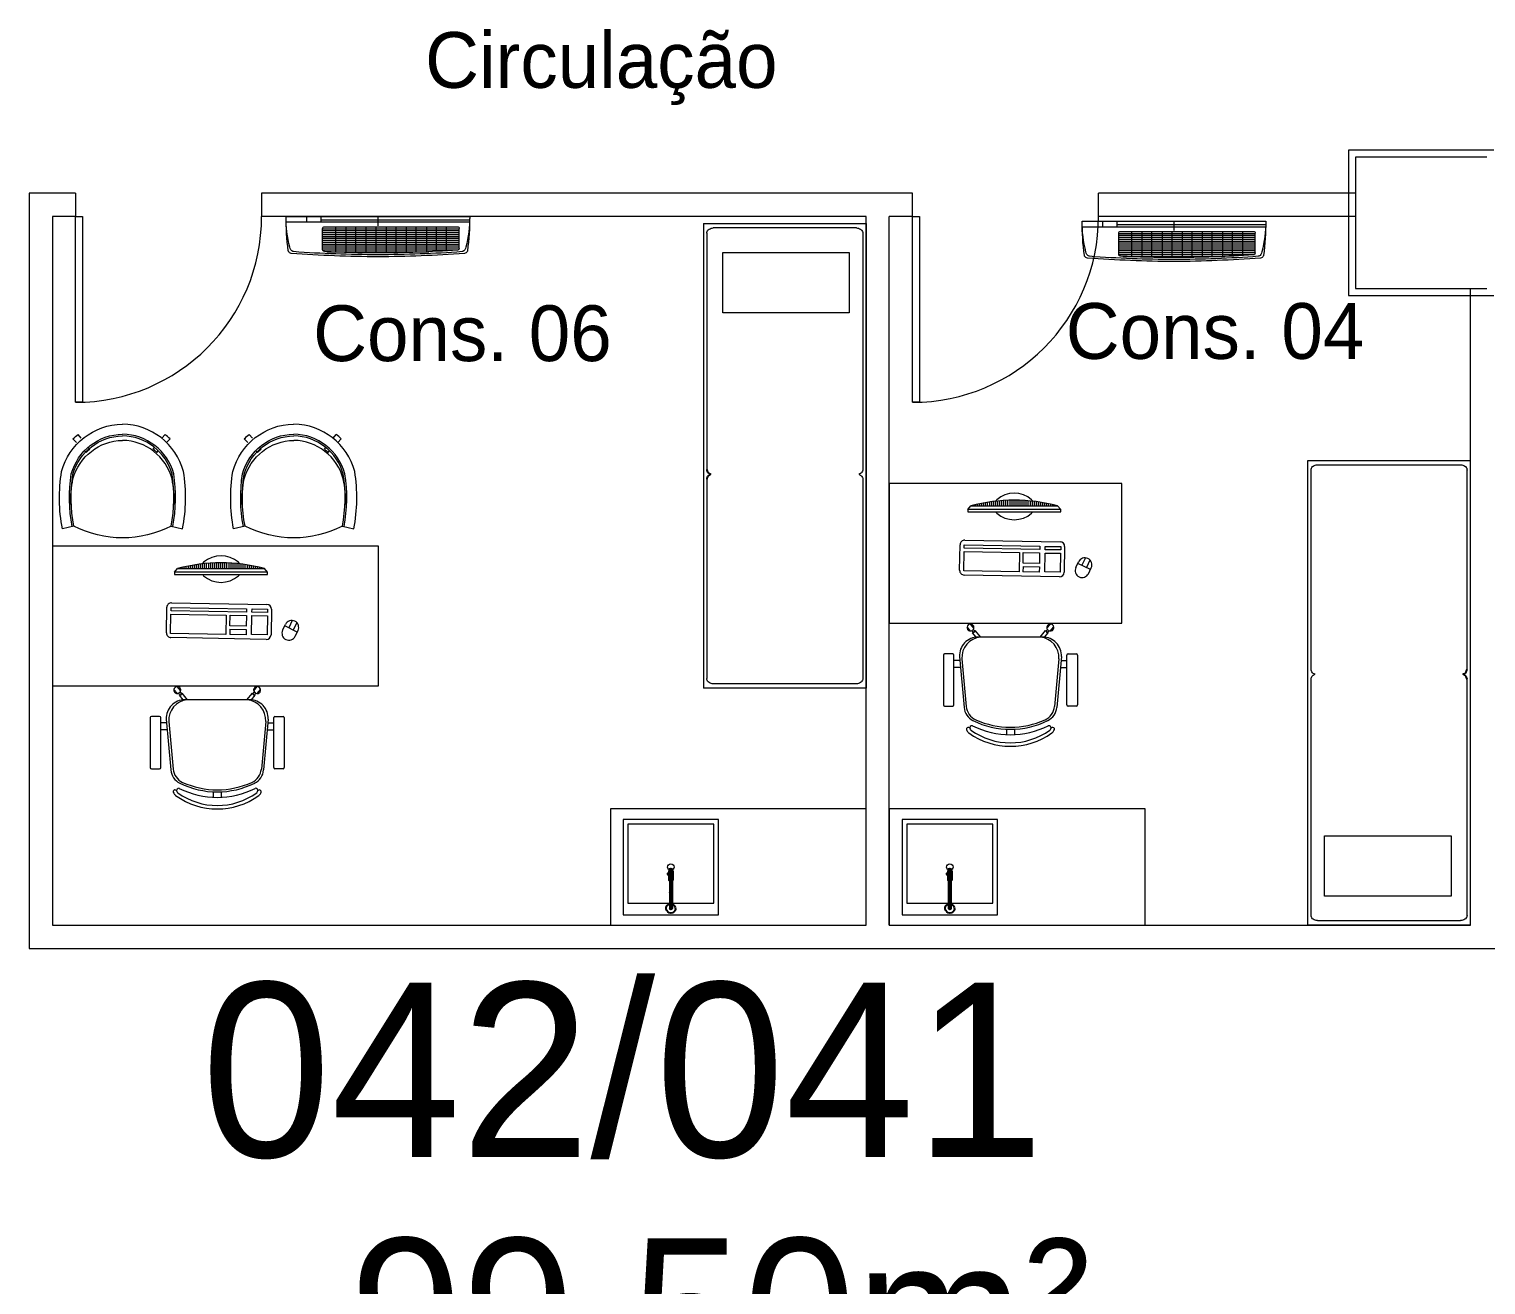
# Model space of a CAD drawing. Header units: metres. Extents: x 2999 to 3109, y 1752 to 1796.
# Drawn here: x 3009.21 to 3015.48, y 1763.57 to 1768.97 of the extents above; entities that cross this region are included whole.
import ezdxf

# ---------------------------------------------------------------- set-up
doc = ezdxf.new("R2010")
doc.units = ezdxf.units.M
doc.layers.add('Lay Out', color=31, linetype='Continuous')
doc.layers.add('PAREDES', color=7, linetype='Continuous')
doc.styles.add('PADRAO MK', font='')
doc.styles.get('PADRAO MK').set_extended_font_data('AvantGarde Bk BT')

# ---------------------------------------------------------------- blocks, each defined once
blk = doc.blocks.new('A$C4E226C7C')
at = {"layer": 'Lay Out'}
for p, q in [((0, 0), (0.004, 0.0004)), ((0.004, 0.0004), (0.0078, 0.0017)), ((0.0078, 0.0017), (0.0114, 0.0037)), ((0.0114, 0.0037), (0.0147, 0.0065)), ((0.0147, 0.0065), (0.0175, 0.0099)), ((0.0175, 0.0099), (0.0198, 0.0138)), ((0.0198, 0.0138), (0.0213, 0.0178)), ((0.0213, 0.0178), (0.0228, 0.0138)), ((0.0228, 0.0138), (0.0251, 0.0099)), ((0.0251, 0.0099), (0.0279, 0.0065)), ((0.0279, 0.0065), (0.0311, 0.0037)), ((0.0311, 0.0037), (0.0347, 0.0017)), ((0.0347, 0.0017), (0.0385, 0.0004)), ((0.0385, 0.0004), (0.0424, 0))]:
    blk.add_line(p, q, dxfattribs=at)
blk = doc.blocks.new('torneira 00')
at = {"layer": 'Lay Out'}
for p, q in [((-0.0049, -0.1393), (-0.0049, -0.0199)), ((-0.0033, -0.1387), (-0.0033, -0.0163)), ((0, -0.1381), (0, -0.0149)), ((0.0037, -0.1386), (0.0037, -0.0165)), ((0.0051, -0.1391), (0.0051, -0.0199)), ((-0.0018, -0.1501), (-0.0136, -0.1708)), ((0, -0.151), (-0.0118, -0.1717)), ((-0.0086, -0.1621), (-0.0086, -0.1418)), ((-0.0086, -0.1814), (-0.0086, -0.1661)), ((-0.0074, -0.1823), (-0.0074, -0.1426)), ((-0.0057, -0.1834), (-0.0057, -0.19)), ((-0.0048, -0.1838), (-0.0048, -0.1438)), ((-0.0001, -0.1848), (-0.0001, -0.1446)), ((0.0046, -0.1839), (0.0046, -0.1437)), ((0.0058, -0.1834), (0.0058, -0.19)), ((0.0074, -0.1825), (0.0074, -0.1423)), ((0.0086, -0.1816), (0.0086, -0.1414))]:
    blk.add_line(p, q, dxfattribs=at)
for centre, radius, start, end in [((0, -0.0199), 0.0199, 284.60964, 255.53827), ((0.0001, -0.0199), 0.005, 0.24437, 179.71475), ((0.0001, -0.0897), 0.005, 0.24437, 179.71475), ((-0.0125, -0.1709), 0.00109, 176.63806, 310.29172), ((-0.0012, -0.1512), 0.00127, 11.35673, 115.57305), ((0, -0.1796), 0.0119, 241.15364, 298.84636)]:
    blk.add_arc(centre, radius, start, end, dxfattribs=at)
at = {"layer": 'Lay Out', "ltscale": 0.6}
for centre, radius, start, end in [((0.0002, -0.1507), 0.0126, 48.09351, 134.61126), ((-0.0002, -0.1308), 0.0138, 232.82607, 309.8787), ((0.0001, -0.1719), 0.0128, 227.24915, 311.41934)]:
    blk.add_arc(centre, radius, start, end, dxfattribs=at)

msp = doc.modelspace()

# ---------------------------------------------------------------- hatches: boundary and pattern name
at = {"layer": 'PAREDES', "lineweight": 0}
h = msp.add_hatch(dxfattribs=at)
h.set_pattern_fill('ANSI31', color=253, scale=0.07, angle=45, style=0)
h.set_pattern_definition([(90, (2985.439444, 1772.691769), (-0.00875, 9e-19), [])])
h.paths.add_polyline_path([(3013.2621, 1766.9174), (3013.6353, 1766.9174, 0.133994)])
h = msp.add_hatch(dxfattribs=at)
h.set_pattern_fill('ANSI31', color=253, scale=0.07, angle=45, style=0)
h.set_pattern_definition([(90, (2982.027657, 1772.422291), (-0.00875, 9e-19), [])])
h.paths.add_polyline_path([(3009.8504, 1766.6479), (3010.2235, 1766.6479, 0.133994)])

# ---------------------------------------------------------------- linework, layer by layer
at = {"layer": 'PAREDES', "color": 253, "lineweight": 0}
for p, q in [((3015.5116, 1768.4489), (3014.8866, 1768.4489)), ((3014.8866, 1768.4489), (3014.8866, 1767.8239)), ((3015.4816, 1768.4189), (3014.9166, 1768.4189)), ((3014.9166, 1768.4189), (3014.9166, 1767.8539)), ((3009.4116, 1768.2636), (3009.2116, 1768.2636)), ((3009.2116, 1768.2636), (3009.2116, 1765.0136)), ((3009.4116, 1768.2636), (3009.4116, 1768.1636)), ((3010.2116, 1768.2636), (3010.2116, 1768.1636)), ((3013.0116, 1768.2636), (3010.2116, 1768.2636)), ((3013.0116, 1768.1636), (3013.0116, 1768.2636)), ((3014.9166, 1768.2636), (3013.8116, 1768.2636)), ((3013.8116, 1768.1636), (3013.8116, 1768.2636)), ((3009.3116, 1768.1636), (3009.3116, 1765.1136)), ((3009.4116, 1768.1636), (3009.3116, 1768.1636)), ((3009.4116, 1768.1636), (3009.4416, 1768.1636)), ((3009.4116, 1767.3636), (3009.4116, 1768.1636)), ((3009.4416, 1768.1636), (3009.4416, 1767.3636)), ((3012.8116, 1768.1636), (3010.2116, 1768.1636)), ((3010.3166, 1768.1636), (3011.1066, 1768.1636)), ((3011.1063, 1768.1383), (3010.3169, 1768.1383)), ((3010.4055, 1768.1383), (3010.4055, 1768.1636)), ((3010.4674, 1768.1383), (3010.4674, 1768.1636)), ((3011.1063, 1768.147), (3010.4674, 1768.147)), ((3010.7116, 1768.1636), (3010.7116, 1768.1236)), ((3012.1116, 1768.1336), (3012.1116, 1766.1336)), ((3012.1116, 1768.1336), (3012.8116, 1768.1336)), ((3012.8116, 1765.1136), (3012.8116, 1768.1636)), ((3012.8116, 1768.1336), (3012.8116, 1766.1336)), ((3012.9116, 1765.1136), (3012.9116, 1768.1636)), ((3013.0116, 1768.1636), (3012.9116, 1768.1636)), ((3013.0116, 1768.1636), (3013.0416, 1768.1636)), ((3013.0116, 1767.3636), (3013.0116, 1768.1636)), ((3013.0416, 1768.1636), (3013.0416, 1767.3636)), ((3013.7409, 1768.1434), (3014.5308, 1768.1434)), ((3014.9166, 1768.1636), (3013.8116, 1768.1636)), ((3013.8298, 1768.1181), (3013.8298, 1768.1434)), ((3013.8917, 1768.1181), (3013.8917, 1768.1434)), ((3014.1358, 1768.1434), (3014.1358, 1768.1034)), ((3010.4741, 1768.0202), (3010.4741, 1768.1111)), ((3010.4741, 1768.1109), (3011.0616, 1768.1109)), ((3010.4741, 1768.1026), (3011.0616, 1768.1026)), ((3010.4741, 1768.0944), (3011.0616, 1768.0944)), ((3010.4741, 1768.0861), (3011.0616, 1768.0861)), ((3010.4741, 1768.0778), (3011.0616, 1768.0778)), ((3010.4741, 1768.0695), (3011.0616, 1768.0695)), ((3010.482, 1768.1192), (3011.0536, 1768.1192)), ((3010.5296, 1768.1192), (3010.5296, 1768.0101)), ((3010.5733, 1768.1192), (3010.5733, 1768.0087)), ((3010.6155, 1768.1192), (3010.6155, 1768.0076)), ((3010.6605, 1768.1192), (3010.6605, 1768.007)), ((3010.7025, 1768.1192), (3010.7025, 1768.007)), ((3010.7467, 1768.1192), (3010.7467, 1768.007)), ((3010.7889, 1768.1192), (3010.7889, 1768.007)), ((3010.8331, 1768.1192), (3010.8331, 1768.0082)), ((3010.8751, 1768.1192), (3010.8751, 1768.0094)), ((3010.9201, 1768.1192), (3010.9201, 1768.0112)), ((3010.9624, 1768.1192), (3010.9624, 1768.0132)), ((3011.006, 1768.1192), (3011.006, 1768.0156)), ((3011.0616, 1768.0269), (3011.0616, 1768.1111)), ((3012.1265, 1768.0911), (3012.1269, 1768.095)), ((3012.1265, 1768.0911), (3012.1265, 1767.0751)), ((3012.1269, 1768.095), (3012.1282, 1768.0989)), ((3012.1282, 1768.0989), (3012.1302, 1768.1025)), ((3012.1302, 1768.1025), (3012.133, 1768.1057)), ((3012.133, 1768.1057), (3012.1364, 1768.1085)), ((3012.1364, 1768.1085), (3012.1403, 1768.1108)), ((3012.1403, 1768.1108), (3012.1447, 1768.1125)), ((3012.1447, 1768.1125), (3012.1493, 1768.1135)), ((3012.1493, 1768.1135), (3012.1541, 1768.1139)), ((3012.7701, 1768.1139), (3012.1541, 1768.1139)), ((3012.7701, 1768.1139), (3012.7749, 1768.1135)), ((3012.7749, 1768.1135), (3012.7796, 1768.1125)), ((3012.7796, 1768.1125), (3012.7839, 1768.1108)), ((3012.7839, 1768.1108), (3012.7879, 1768.1085)), ((3012.7879, 1768.1085), (3012.7913, 1768.1057)), ((3012.7913, 1768.1057), (3012.794, 1768.1025)), ((3012.794, 1768.1025), (3012.7961, 1768.0989)), ((3012.7961, 1768.0989), (3012.7973, 1768.095)), ((3012.7973, 1768.095), (3012.7977, 1768.0911)), ((3012.7977, 1768.0911), (3012.7977, 1767.0751)), ((3014.5305, 1768.1181), (3013.7411, 1768.1181)), ((3014.5305, 1768.1268), (3013.8917, 1768.1268)), ((3013.8983, 1768.0001), (3013.8983, 1768.0909)), ((3013.8983, 1768.0907), (3014.4858, 1768.0907)), ((3013.8983, 1768.0825), (3014.4858, 1768.0825)), ((3013.8983, 1768.0742), (3014.4858, 1768.0742)), ((3013.9063, 1768.099), (3014.4779, 1768.099)), ((3013.9539, 1768.099), (3013.9539, 1767.9899)), ((3013.9975, 1768.099), (3013.9975, 1767.9885)), ((3014.0398, 1768.099), (3014.0398, 1767.9875)), ((3014.0848, 1768.099), (3014.0848, 1767.9868)), ((3014.1268, 1768.099), (3014.1268, 1767.9868)), ((3014.171, 1768.099), (3014.171, 1767.9868)), ((3014.2132, 1768.099), (3014.2132, 1767.9868)), ((3014.2574, 1768.099), (3014.2574, 1767.988)), ((3014.2994, 1768.099), (3014.2994, 1767.9893)), ((3014.3444, 1768.099), (3014.3444, 1767.991)), ((3014.3866, 1768.099), (3014.3866, 1767.993)), ((3014.4303, 1768.099), (3014.4303, 1767.9954)), ((3014.4858, 1768.0067), (3014.4858, 1768.0909)), ((3010.4741, 1768.0613), (3011.0616, 1768.0613)), ((3010.4741, 1768.053), (3011.0616, 1768.053)), ((3010.4741, 1768.0447), (3011.0616, 1768.0447)), ((3010.4741, 1768.0365), (3011.0616, 1768.0365)), ((3010.4741, 1768.0282), (3011.0616, 1768.0282)), ((3010.4741, 1768.0199), (3011.0577, 1768.0199)), ((3010.4916, 1768.0117), (3010.9315, 1768.0117)), ((3013.8983, 1768.0659), (3014.4858, 1768.0659)), ((3013.8983, 1768.0577), (3014.4858, 1768.0577)), ((3013.8983, 1768.0494), (3014.4858, 1768.0494)), ((3013.8983, 1768.0411), (3014.4858, 1768.0411)), ((3013.8983, 1768.0328), (3014.4858, 1768.0328)), ((3013.8983, 1768.0246), (3014.4858, 1768.0246)), ((3013.8983, 1768.0163), (3014.4858, 1768.0163)), ((3013.8983, 1768.008), (3014.4858, 1768.008)), ((3013.8983, 1767.9998), (3014.482, 1767.9998)), ((3013.9159, 1767.9915), (3014.3558, 1767.9915)), ((3014.8866, 1767.8239), (3015.5116, 1767.8239)), ((3014.9166, 1767.8539), (3015.4816, 1767.8539)), ((3015.4116, 1765.1136), (3015.4116, 1767.8539)), ((3012.7284, 1767.7487), (3012.1952, 1767.7487)), ((3009.4416, 1767.3636), (3009.4116, 1767.3636)), ((3013.0416, 1767.3636), (3013.0116, 1767.3636)), ((3009.4152, 1767.1907), (3009.4001, 1767.2062)), ((3009.4353, 1767.2087), (3009.4218, 1767.2255)), ((3009.7824, 1767.2087), (3009.796, 1767.2255)), ((3009.8025, 1767.1907), (3009.8177, 1767.2062)), ((3010.1516, 1767.1907), (3010.1365, 1767.2062)), ((3010.1718, 1767.2087), (3010.1582, 1767.2255)), ((3010.5188, 1767.2087), (3010.5324, 1767.2255)), ((3010.539, 1767.1907), (3010.5541, 1767.2062)), ((3009.4569, 1767.1483), (3009.4506, 1767.1548)), ((3009.4728, 1767.1623), (3009.467, 1767.1694)), ((3009.745, 1767.1623), (3009.7507, 1767.1694)), ((3009.7609, 1767.1483), (3009.7672, 1767.1548)), ((3010.1933, 1767.1483), (3010.187, 1767.1548)), ((3010.2092, 1767.1623), (3010.2034, 1767.1694)), ((3010.4814, 1767.1623), (3010.4872, 1767.1694)), ((3010.4973, 1767.1483), (3010.5036, 1767.1548)), ((3012.7961, 1767.0673), (3012.794, 1767.0637)), ((3012.7973, 1767.0712), (3012.7961, 1767.0673)), ((3012.7977, 1767.0751), (3012.7973, 1767.0712)), ((3014.7116, 1765.1136), (3014.7116, 1767.1136)), ((3014.7116, 1767.1136), (3015.4116, 1767.1136)), ((3014.7254, 1767.0722), (3014.7258, 1767.0761)), ((3014.7254, 1766.2144), (3014.7254, 1767.0722)), ((3014.7258, 1767.0761), (3014.7271, 1767.0799)), ((3014.7271, 1767.0799), (3014.7291, 1767.0835)), ((3014.7291, 1767.0835), (3014.7319, 1767.0867)), ((3014.7319, 1767.0867), (3014.7353, 1767.0895)), ((3014.7353, 1767.0895), (3014.7392, 1767.0918)), ((3014.7392, 1767.0918), (3014.7436, 1767.0934)), ((3014.7436, 1767.0934), (3014.7482, 1767.0944)), ((3014.7482, 1767.0944), (3014.753, 1767.0948)), ((3014.753, 1767.0948), (3015.369, 1767.0948)), ((3015.369, 1767.0948), (3015.3738, 1767.0944)), ((3015.3738, 1767.0944), (3015.3785, 1767.0934)), ((3015.3785, 1767.0934), (3015.3828, 1767.0918)), ((3015.3828, 1767.0918), (3015.3868, 1767.0895)), ((3015.3868, 1767.0895), (3015.3902, 1767.0867)), ((3015.3902, 1767.0867), (3015.3929, 1767.0835)), ((3015.3929, 1767.0835), (3015.395, 1767.0799)), ((3015.395, 1767.0799), (3015.3962, 1767.0761)), ((3015.3962, 1767.0761), (3015.3966, 1767.0722)), ((3015.3966, 1766.2144), (3015.3966, 1767.0722)), ((3015.4116, 1765.1136), (3015.4116, 1767.1136)), ((3012.1265, 1767.0328), (3012.1265, 1766.1749)), ((3012.7839, 1767.0554), (3012.7799, 1767.0538)), ((3012.7799, 1767.0538), (3012.7839, 1767.0523)), ((3012.7879, 1767.0577), (3012.7839, 1767.0554)), ((3012.7839, 1767.0523), (3012.7879, 1767.0501)), ((3012.7913, 1767.0605), (3012.7879, 1767.0577)), ((3012.7879, 1767.0501), (3012.7913, 1767.0473)), ((3012.794, 1767.0637), (3012.7913, 1767.0605)), ((3012.7913, 1767.0473), (3012.794, 1767.0441)), ((3012.794, 1767.0441), (3012.7961, 1767.0405)), ((3012.7961, 1767.0405), (3012.7973, 1767.0367)), ((3012.7973, 1767.0367), (3012.7977, 1767.0328)), ((3012.7977, 1767.0328), (3012.7977, 1766.1749)), ((3013.9116, 1767.0136), (3012.9116, 1767.0136)), ((3012.9116, 1767.0136), (3012.9116, 1766.4136)), ((3013.9116, 1767.0136), (3013.9116, 1767.0136)), ((3013.9116, 1767.0136), (3013.9116, 1767.0136)), ((3013.9116, 1766.4136), (3013.9116, 1767.0136)), ((3013.2487, 1766.9024), (3013.2621, 1766.9174)), ((3013.6487, 1766.9024), (3013.2487, 1766.9024)), ((3013.2487, 1766.9024), (3013.2487, 1766.8924)), ((3013.2487, 1766.8924), (3013.6487, 1766.8924)), ((3013.2621, 1766.9174), (3013.6353, 1766.9174)), ((3013.6487, 1766.9024), (3013.6353, 1766.9174)), ((3013.6487, 1766.8924), (3013.6487, 1766.9024)), ((3009.4038, 1766.8307), (3009.3546, 1766.8193)), ((3009.8227, 1766.8307), (3009.8719, 1766.8193)), ((3010.1403, 1766.8307), (3010.0911, 1766.8193)), ((3010.5592, 1766.8307), (3010.6084, 1766.8193)), ((3013.2363, 1766.7704), (3013.6461, 1766.7629)), ((3010.7143, 1766.7441), (3009.3116, 1766.7441)), ((3009.3116, 1766.7441), (3009.3116, 1766.1441)), ((3010.7143, 1766.7441), (3010.7143, 1766.7441)), ((3010.7143, 1766.7441), (3010.7143, 1766.7441)), ((3010.7143, 1766.1441), (3010.7143, 1766.7441)), ((3013.2139, 1766.6406), (3013.2159, 1766.7508)), ((3013.2318, 1766.6385), (3013.2334, 1766.7215)), ((3013.2334, 1766.7215), (3013.4715, 1766.717)), ((3013.2337, 1766.7359), (3013.2339, 1766.7503)), ((3013.5584, 1766.7298), (3013.2337, 1766.7359)), ((3013.2339, 1766.7503), (3013.5587, 1766.7442)), ((3013.4715, 1766.717), (3013.47, 1766.6341)), ((3013.4869, 1766.6716), (3013.4878, 1766.7167)), ((3013.4878, 1766.7167), (3013.5581, 1766.7154)), ((3013.5581, 1766.7154), (3013.5573, 1766.6703)), ((3013.5587, 1766.7442), (3013.5584, 1766.7298)), ((3013.5801, 1766.6338), (3013.5816, 1766.7149)), ((3013.5816, 1766.7149), (3013.6483, 1766.7137)), ((3013.5819, 1766.7294), (3013.5821, 1766.7438)), ((3013.6486, 1766.7281), (3013.5819, 1766.7294)), ((3013.5821, 1766.7438), (3013.6489, 1766.7425)), ((3013.6483, 1766.7137), (3013.6468, 1766.6325)), ((3013.6489, 1766.7425), (3013.6486, 1766.7281)), ((3013.6658, 1766.7426), (3013.6637, 1766.6324)), ((3013.7553, 1766.6942), (3013.7397, 1766.6623)), ((3009.8369, 1766.6329), (3009.8504, 1766.6479)), ((3010.2369, 1766.6329), (3009.8369, 1766.6329)), ((3009.8369, 1766.6329), (3009.8369, 1766.6229)), ((3009.8504, 1766.6479), (3010.2235, 1766.6479)), ((3010.2369, 1766.6329), (3010.2235, 1766.6479)), ((3010.2369, 1766.6229), (3010.2369, 1766.6329)), ((3013.47, 1766.6341), (3013.2318, 1766.6385)), ((3013.4867, 1766.6572), (3013.4862, 1766.6338)), ((3013.5566, 1766.6324), (3013.4862, 1766.6338)), ((3013.4867, 1766.6572), (3013.557, 1766.6559)), ((3013.5573, 1766.6703), (3013.4869, 1766.6716)), ((3013.557, 1766.6559), (3013.5566, 1766.6324)), ((3013.6468, 1766.6325), (3013.5801, 1766.6338)), ((3013.7138, 1766.6524), (3013.726, 1766.6774)), ((3013.7766, 1766.6443), (3013.7227, 1766.6706)), ((3013.7747, 1766.6849), (3013.7591, 1766.6528)), ((3013.7677, 1766.6261), (3013.7799, 1766.6511)), ((3009.8369, 1766.6229), (3010.2369, 1766.6229)), ((3013.6434, 1766.6128), (3013.2335, 1766.6203)), ((3009.8245, 1766.501), (3010.2343, 1766.4935)), ((3009.8021, 1766.3711), (3009.8041, 1766.4813)), ((3009.8201, 1766.369), (3009.8216, 1766.452)), ((3009.8216, 1766.452), (3010.0598, 1766.4475)), ((3009.8219, 1766.4664), (3009.8221, 1766.4808)), ((3010.1466, 1766.4603), (3009.8219, 1766.4664)), ((3009.8221, 1766.4808), (3010.1469, 1766.4747)), ((3010.0598, 1766.4475), (3010.0582, 1766.3646)), ((3010.0751, 1766.4021), (3010.076, 1766.4472)), ((3010.076, 1766.4472), (3010.1464, 1766.4459)), ((3010.1464, 1766.4459), (3010.1455, 1766.4008)), ((3010.1469, 1766.4747), (3010.1466, 1766.4603)), ((3010.1683, 1766.3643), (3010.1698, 1766.4455)), ((3010.1698, 1766.4455), (3010.2366, 1766.4442)), ((3010.1701, 1766.4599), (3010.1703, 1766.4743)), ((3010.2368, 1766.4586), (3010.1701, 1766.4599)), ((3010.1703, 1766.4743), (3010.2371, 1766.473)), ((3010.2366, 1766.4442), (3010.235, 1766.3631)), ((3010.2371, 1766.473), (3010.2368, 1766.4586)), ((3010.254, 1766.4731), (3010.252, 1766.3629)), ((3010.0749, 1766.3877), (3010.0744, 1766.3643)), ((3010.0749, 1766.3877), (3010.1452, 1766.3864)), ((3010.1455, 1766.4008), (3010.0751, 1766.4021)), ((3010.1452, 1766.3864), (3010.1448, 1766.363)), ((3010.302, 1766.3829), (3010.3142, 1766.4079)), ((3010.3648, 1766.3748), (3010.3109, 1766.4011)), ((3010.3435, 1766.4247), (3010.328, 1766.3928)), ((3010.363, 1766.4154), (3010.3473, 1766.3834)), ((3010.356, 1766.3567), (3010.3681, 1766.3817)), ((3012.9116, 1766.4136), (3013.9116, 1766.4136)), ((3013.261, 1766.3794), (3013.2461, 1766.3973)), ((3013.2755, 1766.3915), (3013.2605, 1766.4094)), ((3013.2795, 1766.3804), (3013.281, 1766.3817)), ((3013.3048, 1766.353), (3013.281, 1766.3817)), ((3013.5601, 1766.353), (3013.5839, 1766.3817)), ((3013.5854, 1766.3804), (3013.5839, 1766.3817)), ((3013.5894, 1766.3915), (3013.6043, 1766.4094)), ((3013.6039, 1766.3794), (3013.6188, 1766.3973)), ((3010.0582, 1766.3646), (3009.8201, 1766.369)), ((3010.2316, 1766.3433), (3009.8217, 1766.3508)), ((3010.1448, 1766.363), (3010.0744, 1766.3643)), ((3010.235, 1766.3631), (3010.1683, 1766.3643)), ((3013.2694, 1766.3721), (3013.2709, 1766.3733)), ((3013.2853, 1766.353), (3013.2694, 1766.3721)), ((3013.5717, 1766.353), (3013.2932, 1766.353)), ((3013.5793, 1766.3527), (3013.5955, 1766.3721)), ((3013.5955, 1766.3721), (3013.594, 1766.3733)), ((3013.1442, 1766.2761), (3013.1442, 1766.0611)), ((3013.1842, 1766.2811), (3013.1492, 1766.2811)), ((3013.1892, 1766.0611), (3013.1892, 1766.2761)), ((3013.2153, 1766.253), (3013.1892, 1766.253)), ((3013.2132, 1766.2695), (3013.2328, 1766.0508)), ((3013.2237, 1766.2595), (3013.2427, 1766.0548)), ((3013.6412, 1766.2595), (3013.6222, 1766.0548)), ((3013.6517, 1766.2695), (3013.6321, 1766.0508)), ((3013.6496, 1766.253), (3013.6757, 1766.253)), ((3013.6757, 1766.0611), (3013.6757, 1766.2761)), ((3013.6807, 1766.2811), (3013.7157, 1766.2811)), ((3013.7207, 1766.2761), (3013.7207, 1766.0611)), ((3013.2174, 1766.223), (3013.1892, 1766.223)), ((3013.6475, 1766.223), (3013.6757, 1766.223)), ((3014.7258, 1766.2104), (3014.7254, 1766.2144)), ((3014.7271, 1766.2066), (3014.7258, 1766.2104)), ((3014.7291, 1766.2031), (3014.7271, 1766.2066)), ((3014.7319, 1766.1998), (3014.7291, 1766.2031)), ((3014.7353, 1766.1971), (3014.7319, 1766.1998)), ((3014.7319, 1766.1866), (3014.7353, 1766.1895)), ((3014.7392, 1766.1948), (3014.7353, 1766.1971)), ((3014.7353, 1766.1895), (3014.7392, 1766.1917)), ((3014.7432, 1766.1933), (3014.7392, 1766.1948)), ((3014.7392, 1766.1917), (3014.7432, 1766.1933)), ((3009.3116, 1766.1441), (3010.7143, 1766.1441)), ((3009.8492, 1766.1099), (3009.8343, 1766.1278)), ((3009.8637, 1766.122), (3009.8488, 1766.1399)), ((3010.1776, 1766.122), (3010.1926, 1766.1399)), ((3010.1921, 1766.1099), (3010.207, 1766.1278)), ((3012.8116, 1766.1336), (3012.1116, 1766.1336)), ((3012.1269, 1766.171), (3012.1265, 1766.1749)), ((3012.1282, 1766.1672), (3012.1269, 1766.171)), ((3012.1302, 1766.1636), (3012.1282, 1766.1672)), ((3012.133, 1766.1604), (3012.1302, 1766.1636)), ((3012.1364, 1766.1576), (3012.133, 1766.1604)), ((3012.1403, 1766.1554), (3012.1364, 1766.1576)), ((3012.1447, 1766.1537), (3012.1403, 1766.1554)), ((3012.1493, 1766.1527), (3012.1447, 1766.1537)), ((3012.1541, 1766.1523), (3012.1493, 1766.1527)), ((3012.7701, 1766.1523), (3012.1541, 1766.1523)), ((3012.7749, 1766.1527), (3012.7701, 1766.1523)), ((3012.7796, 1766.1537), (3012.7749, 1766.1527)), ((3012.7839, 1766.1554), (3012.7796, 1766.1537)), ((3012.7879, 1766.1576), (3012.7839, 1766.1554)), ((3012.7913, 1766.1604), (3012.7879, 1766.1576)), ((3012.794, 1766.1636), (3012.7913, 1766.1604)), ((3012.7961, 1766.1672), (3012.794, 1766.1636)), ((3012.7973, 1766.171), (3012.7961, 1766.1672)), ((3012.7977, 1766.1749), (3012.7973, 1766.171)), ((3014.7254, 1766.172), (3014.7258, 1766.1759)), ((3014.7254, 1765.1561), (3014.7254, 1766.172)), ((3014.7258, 1766.1759), (3014.7271, 1766.1798)), ((3014.7271, 1766.1798), (3014.7291, 1766.1834)), ((3014.7291, 1766.1834), (3014.7319, 1766.1866)), ((3015.3966, 1765.1561), (3015.3966, 1766.172)), ((3009.8577, 1766.1026), (3009.8591, 1766.1038)), ((3009.8735, 1766.0836), (3009.8577, 1766.1026)), ((3009.8677, 1766.111), (3009.8692, 1766.1122)), ((3009.893, 1766.0836), (3009.8692, 1766.1122)), ((3010.1599, 1766.0836), (3009.8814, 1766.0836)), ((3010.1483, 1766.0836), (3010.1721, 1766.1122)), ((3010.1675, 1766.0832), (3010.1837, 1766.1026)), ((3010.1736, 1766.111), (3010.1721, 1766.1122)), ((3010.1837, 1766.1026), (3010.1822, 1766.1038)), ((3009.7324, 1766.0066), (3009.7324, 1765.7916)), ((3009.7724, 1766.0116), (3009.7374, 1766.0116)), ((3009.7774, 1765.7916), (3009.7774, 1766.0066)), ((3009.8014, 1766), (3009.821, 1765.7813)), ((3010.2399, 1766), (3010.2203, 1765.7813)), ((3010.2639, 1765.7916), (3010.2639, 1766.0066)), ((3010.2689, 1766.0116), (3010.3039, 1766.0116)), ((3010.3089, 1766.0066), (3010.3089, 1765.7916)), ((3013.1492, 1766.0561), (3013.1842, 1766.0561)), ((3013.7157, 1766.0561), (3013.6807, 1766.0561)), ((3009.8035, 1765.9836), (3009.7774, 1765.9836)), ((3009.8056, 1765.9536), (3009.7774, 1765.9536)), ((3009.8119, 1765.99), (3009.8309, 1765.7853)), ((3010.2294, 1765.99), (3010.2104, 1765.7853)), ((3010.2357, 1765.9536), (3010.2639, 1765.9536)), ((3010.2378, 1765.9836), (3010.2639, 1765.9836)), ((3013.4149, 1765.957), (3013.4149, 1765.9335)), ((3013.4499, 1765.957), (3013.4499, 1765.9335)), ((3009.7374, 1765.7866), (3009.7724, 1765.7866)), ((3010.3039, 1765.7866), (3010.2689, 1765.7866)), ((3010.0032, 1765.6875), (3010.0032, 1765.664)), ((3010.0382, 1765.6875), (3010.0382, 1765.664)), ((3012.8116, 1765.6136), (3011.7116, 1765.6136)), ((3011.7116, 1765.6136), (3011.7116, 1765.1136)), ((3012.8116, 1765.1136), (3012.8116, 1765.6136)), ((3014.0116, 1765.6136), (3012.9116, 1765.6136)), ((3012.9116, 1765.6136), (3012.9116, 1765.1136)), ((3014.0116, 1765.1136), (3014.0116, 1765.6136)), ((3014.7947, 1765.4984), (3015.3279, 1765.4984)), ((3014.7258, 1765.1521), (3014.7254, 1765.1561)), ((3014.7271, 1765.1483), (3014.7258, 1765.1521)), ((3014.7291, 1765.1447), (3014.7271, 1765.1483)), ((3014.7319, 1765.1414), (3014.7291, 1765.1447)), ((3014.7353, 1765.1386), (3014.7319, 1765.1414)), ((3014.7392, 1765.1363), (3014.7353, 1765.1386)), ((3014.7436, 1765.1346), (3014.7392, 1765.1363)), ((3014.7482, 1765.1336), (3014.7436, 1765.1346)), ((3014.753, 1765.1332), (3014.7482, 1765.1336)), ((3014.753, 1765.1332), (3015.369, 1765.1332)), ((3015.3738, 1765.1336), (3015.369, 1765.1332)), ((3015.3785, 1765.1346), (3015.3738, 1765.1336)), ((3015.3828, 1765.1363), (3015.3785, 1765.1346)), ((3015.3868, 1765.1386), (3015.3828, 1765.1363)), ((3015.3902, 1765.1414), (3015.3868, 1765.1386)), ((3015.3929, 1765.1447), (3015.3902, 1765.1414)), ((3015.395, 1765.1483), (3015.3929, 1765.1447)), ((3015.3962, 1765.1521), (3015.395, 1765.1483)), ((3015.3966, 1765.1561), (3015.3962, 1765.1521)), ((3009.3116, 1765.1136), (3012.8116, 1765.1136)), ((3011.7116, 1765.1136), (3012.8116, 1765.1136)), ((3012.9116, 1765.1136), (3014.0116, 1765.1136)), ((3012.9116, 1765.1136), (3015.4116, 1765.1136)), ((3015.4116, 1765.1136), (3014.7116, 1765.1136)), ((3009.2116, 1765.0136), (3018.1566, 1765.0136))]:
    msp.add_line(p, q, dxfattribs=at)
for points in [[(3012.1952, 1767.7487), (3012.1952, 1768.0087), (3012.7395, 1768.0087), (3012.7395, 1767.7487)], [(3015.3279, 1765.4984), (3015.3279, 1765.2384), (3014.7836, 1765.2384), (3014.7836, 1765.4984)]]:
    msp.add_lwpolyline(points, close=True, dxfattribs=at)
for points in [[(3009.3546, 1766.8193, -0.08651), (3009.351, 1767.066, -0.333303), (3009.6126, 1767.2699, -0.330827)], [(3009.8719, 1766.8193, 0.08651), (3009.8756, 1767.066, 0.333303), (3009.614, 1767.2699, 0.330827)], [(3010.0911, 1766.8193, -0.08651), (3010.0874, 1767.066, -0.333303), (3010.349, 1767.2699, -0.330827)], [(3010.6084, 1766.8193, 0.08651), (3010.612, 1767.066, 0.333303), (3010.3505, 1767.2699, 0.330827)], [(3009.3968, 1766.8291, -0.084492), (3009.393, 1767.0556, -0.332034), (3009.6132, 1767.2267, -0.328672)], [(3009.3893, 1766.9245, -0.041347), (3009.4, 1767.0342, -0.331795), (3009.6133, 1767.1998, 138.320634)], [(3009.4038, 1766.8307, -0.084125), (3009.4, 1767.0539, -0.331795), (3009.6133, 1767.2195, 139.306841)], [(3009.4001, 1767.2062, -0.024394), (3009.4218, 1767.2255, -0.334398)], [(3009.8227, 1766.8307, 0.084125), (3009.8266, 1767.0539, 0.331795), (3009.6133, 1767.2195, -139.306789)], [(3009.8373, 1766.9245, 0.041347), (3009.8266, 1767.0342, 0.331795), (3009.6133, 1767.1998, -138.320634)], [(3009.8298, 1766.8291, 0.084492), (3009.8336, 1767.0556, 0.332034), (3009.6134, 1767.2267, 0.328672)], [(3009.8177, 1767.2062, 0.024394), (3009.796, 1767.2255, 0.334398)], [(3010.1332, 1766.8291, -0.084492), (3010.1294, 1767.0556, -0.332034), (3010.3496, 1767.2267, -0.328672)], [(3010.1257, 1766.9245, -0.041347), (3010.1364, 1767.0342, -0.331795), (3010.3497, 1767.1998, 138.320634)], [(3010.1403, 1766.8307, -0.084125), (3010.1364, 1767.0539, -0.331795), (3010.3497, 1767.2195, 139.306841)], [(3010.1365, 1767.2062, -0.024394), (3010.1582, 1767.2255, -0.334398)], [(3010.5592, 1766.8307, 0.084125), (3010.563, 1767.0539, 0.331795), (3010.3497, 1767.2195, -139.306789)], [(3010.5737, 1766.9245, 0.041347), (3010.563, 1767.0342, 0.331795), (3010.3497, 1767.1998, -138.320634)], [(3010.5662, 1766.8291, 0.084492), (3010.57, 1767.0556, 0.332034), (3010.3498, 1767.2267, 0.328672)], [(3010.5541, 1767.2062, 0.024394), (3010.5324, 1767.2255, 0.334398)], [(3009.4569, 1767.1483, -0.017746), (3009.4728, 1767.1623, -0.334398)], [(3009.7609, 1767.1483, 0.017746), (3009.745, 1767.1623, 0.334398)], [(3010.1933, 1767.1483, -0.017746), (3010.2092, 1767.1623, -0.334398)], [(3010.4973, 1767.1483, 0.017746), (3010.4814, 1767.1623, 0.334398)], [(3009.8227, 1766.8307, -0.240642), (3009.4038, 1766.8307, -0.685149)], [(3010.5592, 1766.8307, -0.240642), (3010.1403, 1766.8307, -0.685149)]]:
    msp.add_lwpolyline(points, format="xyb", dxfattribs=at)
for points in [[(3011.9673, 1765.1586), (3012.1767, 1765.1586), (3012.1767, 1765.5686), (3011.7667, 1765.5686), (3011.7667, 1765.1586), (3011.9673, 1765.1586)], [(3013.1673, 1765.1586), (3013.3767, 1765.1586), (3013.3767, 1765.5686), (3012.9667, 1765.5686), (3012.9667, 1765.1586), (3013.1673, 1765.1586)], [(3011.9762, 1765.2086), (3012.1567, 1765.2086), (3012.1567, 1765.5486), (3011.7867, 1765.5486), (3011.7867, 1765.2086), (3011.9673, 1765.2086)], [(3013.1762, 1765.2086), (3013.3567, 1765.2086), (3013.3567, 1765.5486), (3012.9867, 1765.5486), (3012.9867, 1765.2086), (3013.1673, 1765.2086)]]:
    msp.add_lwpolyline(points, dxfattribs=at)
for centre, radius in [((3013.2726, 1766.38), 0.005), ((3013.5923, 1766.38), 0.005), ((3009.8608, 1766.1106), 0.005), ((3010.1805, 1766.1106), 0.005), ((3011.9717, 1765.3636), 0.0139), ((3013.1717, 1765.3636), 0.0139)]:
    msp.add_circle(centre, radius, dxfattribs=at)
for centre, radius, start, end in [((3009.4116, 1768.1636), 0.8, 270, 0), ((3013.0116, 1768.1636), 0.8, 270, 0), ((3013.4487, 1766.2337), 0.7087, 74.73628, 105.26372), ((3013.4172, 1766.9048), 0.059, 137.56286, 145.9179), ((3013.4487, 1766.8593), 0.1136, 48.62327, 131.37673), ((3013.4803, 1766.9048), 0.059, 34.0821, 42.43714), ((3013.4172, 1766.9265), 0.059, 215.22271, 222.43714), ((3013.4487, 1766.9719), 0.1136, 228.62327, 311.37673), ((3013.4803, 1766.9265), 0.059, 317.56286, 324.77729), ((3013.4803, 1766.9048), 0.059, 19.41753, 20.05629), ((3013.2359, 1766.7504), 0.02, 88.95177, 178.95177), ((3013.6458, 1766.7429), 0.02, 358.95177, 88.95177), ((3010.0369, 1766.5899), 0.1136, 48.62327, 131.37673), ((3013.7529, 1766.6643), 0.03, 334.0346, 154.0346), ((3010.0369, 1765.9642), 0.7087, 74.73628, 105.26372), ((3010.0054, 1766.6353), 0.059, 137.56286, 145.9179), ((3010.0685, 1766.6353), 0.059, 34.0821, 42.43714), ((3010.0685, 1766.6353), 0.059, 19.41753, 20.05629), ((3013.2339, 1766.6403), 0.02, 178.95177, 268.95177), ((3013.6437, 1766.6328), 0.02, 268.95177, 358.95177), ((3013.7408, 1766.6393), 0.03, 154.0346, 334.0346), ((3010.0054, 1766.657), 0.059, 215.22271, 222.43714), ((3010.0369, 1766.7024), 0.1136, 228.62327, 311.37673), ((3010.0685, 1766.657), 0.059, 317.56286, 324.77729), ((3009.8241, 1766.481), 0.02, 88.95177, 178.95177), ((3010.234, 1766.4735), 0.02, 358.95177, 88.95177), ((3010.329, 1766.3698), 0.03, 154.0346, 334.0346), ((3010.3412, 1766.3948), 0.03, 334.0346, 154.0346), ((3013.2608, 1766.3944), 0.015, 321.46361, 297.28388), ((3013.272, 1766.3807), 0.0075, 261.64054, 358.01991), ((3013.5929, 1766.3807), 0.0075, 181.98009, 278.35946), ((3013.6041, 1766.3944), 0.015, 242.71612, 218.53639), ((3009.8221, 1766.3708), 0.02, 178.95177, 268.95177), ((3010.232, 1766.3633), 0.02, 268.95177, 358.95177), ((3013.2932, 1766.273), 0.08, 90, 182.56924), ((3013.3123, 1766.2645), 0.0887, 95.59249, 183.25223), ((3013.5526, 1766.2645), 0.0887, 356.74777, 84.40751), ((3013.5717, 1766.273), 0.08, 357.43076, 90), ((3013.1492, 1766.2761), 0.005, 90, 180), ((3013.1842, 1766.2761), 0.005, 0, 90), ((3013.6807, 1766.2761), 0.005, 90, 180), ((3013.7157, 1766.2761), 0.005, 0, 90), ((3009.849, 1766.1249), 0.015, 321.46361, 297.28388), ((3010.1923, 1766.1249), 0.015, 242.71612, 218.53639), ((3009.8814, 1766.0036), 0.08, 90, 182.56924), ((3009.9005, 1765.995), 0.0887, 95.59249, 183.25223), ((3009.8602, 1766.1112), 0.0075, 261.64054, 358.01991), ((3010.1408, 1765.995), 0.0887, 356.74777, 84.40751), ((3010.1599, 1766.0036), 0.08, 357.43076, 90), ((3010.1811, 1766.1112), 0.0075, 181.98009, 278.35946), ((3009.7374, 1766.0066), 0.005, 90, 180), ((3009.7724, 1766.0066), 0.005, 0, 90), ((3010.2689, 1766.0066), 0.005, 90, 180), ((3010.3039, 1766.0066), 0.005, 0, 90), ((3013.1492, 1766.0611), 0.005, 180, 270), ((3013.1842, 1766.0611), 0.005, 270, 0), ((3013.3026, 1766.057), 0.07, 185.12125, 243.60471), ((3013.3124, 1766.0613), 0.07, 185.2999, 245.73609), ((3013.5525, 1766.0613), 0.07, 294.26391, 354.7001), ((3013.5623, 1766.057), 0.07, 296.39529, 354.87875), ((3013.6807, 1766.0611), 0.005, 180, 270), ((3013.7157, 1766.0611), 0.005, 270, 0), ((3013.2505, 1765.9569), 0.00782, 29.81088, 225.32554), ((3013.2699, 1765.963), 0.0275, 205.14546, 233.45713), ((3013.4324, 1766.1883), 0.3052, 234.12379, 305.87621), ((3013.2677, 1765.962), 0.01, 80.32945, 205.14546), ((3013.2677, 1765.962), 0.01, 80.32945, 205.14546), ((3013.2699, 1765.963), 0.0125, 205.14546, 233.1301), ((3013.2699, 1765.963), 0.0125, 205.14546, 233.1301), ((3013.4324, 1766.1883), 0.2902, 234.14416, 305.85584), ((3013.4324, 1766.1883), 0.2902, 234.14416, 305.85584), ((3013.4324, 1766.2952), 0.3622, 243.23744, 296.76256), ((3013.4324, 1766.2952), 0.3622, 243.23744, 296.76256), ((3013.4324, 1766.3187), 0.3622, 243.60471, 296.39529), ((3013.4324, 1766.3276), 0.3622, 245.73609, 294.26391), ((3013.5972, 1765.962), 0.01, 334.85454, 99.67055), ((3013.5972, 1765.962), 0.01, 334.85454, 99.67055), ((3013.5949, 1765.963), 0.0125, 306.8699, 334.85454), ((3013.5949, 1765.963), 0.0125, 306.8699, 334.85454), ((3013.6143, 1765.9569), 0.00782, 314.67446, 150.18912), ((3013.5949, 1765.963), 0.0275, 306.54287, 334.85454), ((3009.7374, 1765.7916), 0.005, 180, 270), ((3009.7724, 1765.7916), 0.005, 270, 0), ((3009.8908, 1765.7875), 0.07, 185.12125, 243.60471), ((3009.9006, 1765.7918), 0.07, 185.2999, 245.73609), ((3010.1407, 1765.7918), 0.07, 294.26391, 354.7001), ((3010.1505, 1765.7875), 0.07, 296.39529, 354.87875), ((3010.2689, 1765.7916), 0.005, 180, 270), ((3010.3039, 1765.7916), 0.005, 270, 0), ((3009.8388, 1765.6874), 0.00782, 29.81088, 225.32554), ((3009.8559, 1765.6925), 0.01, 80.32945, 205.14546), ((3009.8559, 1765.6925), 0.01, 80.32945, 205.14546), ((3009.8582, 1765.6936), 0.0125, 205.14546, 233.1301), ((3009.8582, 1765.6936), 0.0125, 205.14546, 233.1301), ((3010.0207, 1766.0257), 0.3622, 243.23744, 296.76256), ((3010.0207, 1766.0257), 0.3622, 243.23744, 296.76256), ((3010.0207, 1766.0492), 0.3622, 243.60471, 296.39529), ((3010.0207, 1766.0582), 0.3622, 245.73609, 294.26391), ((3010.1854, 1765.6925), 0.01, 334.85454, 99.67055), ((3010.1854, 1765.6925), 0.01, 334.85454, 99.67055), ((3010.1832, 1765.6936), 0.0125, 306.8699, 334.85454), ((3010.1832, 1765.6936), 0.0125, 306.8699, 334.85454), ((3010.2026, 1765.6874), 0.00782, 314.67446, 150.18912), ((3009.8582, 1765.6936), 0.0275, 205.14546, 233.45713), ((3010.0207, 1765.9188), 0.3052, 234.12379, 305.87621), ((3010.0207, 1765.9188), 0.2902, 234.14416, 305.85584), ((3010.0207, 1765.9188), 0.2902, 234.14416, 305.85584), ((3010.1832, 1765.6936), 0.0275, 306.54287, 334.85454)]:
    msp.add_arc(centre, radius, start, end, dxfattribs=at)
at = {"layer": 'PAREDES', "color": 253, "lineweight": 0, "extrusion": (0, 0, -1)}
for centre, major_axis, ratio, start_param, end_param in [((3011.4016, 1768.1636), (0, -1.1099), 0.977548, 1.437465, 1.570796), ((3010.841, 1768.1636), (0, -0.5364), 0.977548, 1.321101, 1.570796), ((3010.5822, 1768.1636), (0, -0.5364), 0.977548, 4.712389, 4.962084), ((3010.0216, 1768.1636), (0, -1.1099), 0.977548, 4.712389, 4.84572), ((3014.8258, 1768.1434), (0, -1.1099), 0.977548, 1.437465, 1.570796), ((3014.2652, 1768.1434), (0, -0.5364), 0.977548, 1.321101, 1.570796), ((3014.0064, 1768.1434), (0, -0.5364), 0.977548, 4.712389, 4.962084), ((3013.4459, 1768.1434), (0, -1.1099), 0.977548, 4.712389, 4.84572), ((3010.482, 1768.1111), (0, -0.00812), 0.977548, 1.570796, 3.141593), ((3011.0536, 1768.1111), (0, -0.00812), 0.977548, 3.141593, 4.712389), ((3013.9063, 1768.0909), (0, -0.00812), 0.977548, 1.570796, 3.141593), ((3014.4779, 1768.0909), (0, -0.00812), 0.977548, 3.141593, 4.712389), ((3010.3341, 1768.0171), (0, -0.00812), 0.977548, 1.062803, 1.437465), ((3010.3415, 1768.0213), (0, -0.0168), 0.977548, 0.143544, 1.062803), ((3010.3562, 1768.0347), (0, -0.0242), 0.977548, 0.432642, 1.415455), ((3010.7116, 1773.0966), (5.3181, -0.4513), 0.956584, 1.489801, 1.559656), ((3010.3496, 1768.0202), (-0.00567, -0.00567), 1, -0.714217, -0.361336), ((3010.7116, 1773.0966), (0, -5.098), 0.977548, 0, 0.072811), ((3010.482, 1768.0202), (0, -0.00812), 0.977548, 0.046227, 1.570796), ((3010.7116, 1773.0966), (0, -5.0899), 0.977548, 0, 0.046227), ((3010.7116, 1773.0966), (0, -5.0899), 0.977548, -0.068908, 0), ((3010.7116, 1773.0966), (0, -5.098), 0.977548, -0.072811, 0), ((3010.7116, 1773.0966), (-5.3181, -0.4513), 0.956584, -1.559656, -1.489801), ((3011.0536, 1768.0269), (0, -0.00812), 0.977548, -1.570796, -0.068908), ((3011.0735, 1768.0202), (-0.00567, -0.00567), 1, -1.20946, -0.85658), ((3011.067, 1768.0347), (0, -0.0242), 0.977548, -1.415455, -0.432642), ((3011.0816, 1768.0213), (0, -0.0168), 0.977548, -1.062803, -0.143544), ((3011.0891, 1768.0171), (0, -0.00812), 0.977548, -1.437465, -1.062803), ((3013.7805, 1768.0146), (0, -0.0242), 0.977548, 0.432642, 1.415455), ((3014.4779, 1768.0067), (0, -0.00812), 0.977548, -1.570796, -0.068908), ((3014.4912, 1768.0146), (0, -0.0242), 0.977548, -1.415455, -0.432642), ((3013.7583, 1767.9969), (0, -0.00812), 0.977548, 1.062803, 1.437465), ((3013.7658, 1768.0012), (0, -0.0168), 0.977548, 0.143544, 1.062803), ((3014.1358, 1773.0764), (5.3181, -0.4513), 0.956584, 1.489801, 1.559656), ((3013.7739, 1768), (-0.00567, -0.00567), 1, -0.714217, -0.361336), ((3014.1358, 1773.0764), (0, -5.098), 0.977548, 0, 0.072811), ((3013.9063, 1768.0001), (0, -0.00812), 0.977548, 0.046227, 1.570796), ((3014.1358, 1773.0764), (0, -5.0899), 0.977548, 0, 0.046227), ((3014.1358, 1773.0764), (0, -5.0899), 0.977548, -0.068908, 0), ((3014.1358, 1773.0764), (0, -5.098), 0.977548, -0.072811, 0), ((3014.1358, 1773.0764), (-5.3181, -0.4513), 0.956584, -1.559656, -1.489801), ((3014.4978, 1768), (-0.00567, -0.00567), 1, -1.20946, -0.85658), ((3014.5059, 1768.0012), (0, -0.0168), 0.977548, -1.062803, -0.143544), ((3014.5133, 1767.9969), (0, -0.00812), 0.977548, -1.437465, -1.062803)]:
    msp.add_ellipse(centre, major_axis=major_axis, ratio=ratio, start_param=start_param, end_param=end_param, dxfattribs=at)

# ---------------------------------------------------------------- block references
at = {"layer": 'PAREDES', "color": 253, "lineweight": 0}
for p, rotation in [((3012.1265, 1767.0751), 270), ((3015.3966, 1766.172), 90)]:
    msp.add_blockref('A$C4E226C7C', p, dxfattribs=dict(at, rotation=rotation))
at = {"layer": 'PAREDES', "color": 253, "lineweight": 0, "extrusion": (0, 0, -1), "zscale": -1, "rotation": 180}
for p in [(-3011.9717, 1765.1654), (-3013.1717, 1765.1654)]:
    msp.add_blockref('torneira 00', p, dxfattribs=at)

# ---------------------------------------------------------------- texts
at = {"layer": 'PAREDES', "color": 253, "lineweight": 0, "style": 'PADRAO MK'}
for s, height, p in [('Circulação', 0.24, (3010.9147, 1768.7169)), ('Cons. 06', 0.24, (3010.4331, 1767.541)), ('Cons. 04', 0.24, (3013.6703, 1767.5506)), ('042/041', 0.75, (3009.9523, 1764.1161)), ('99,50m²', 0.65, (3010.5921, 1763.1161))]:
    msp.add_text(s, height=height, dxfattribs=at).set_placement(p)

doc.saveas('drawing.dxf')
